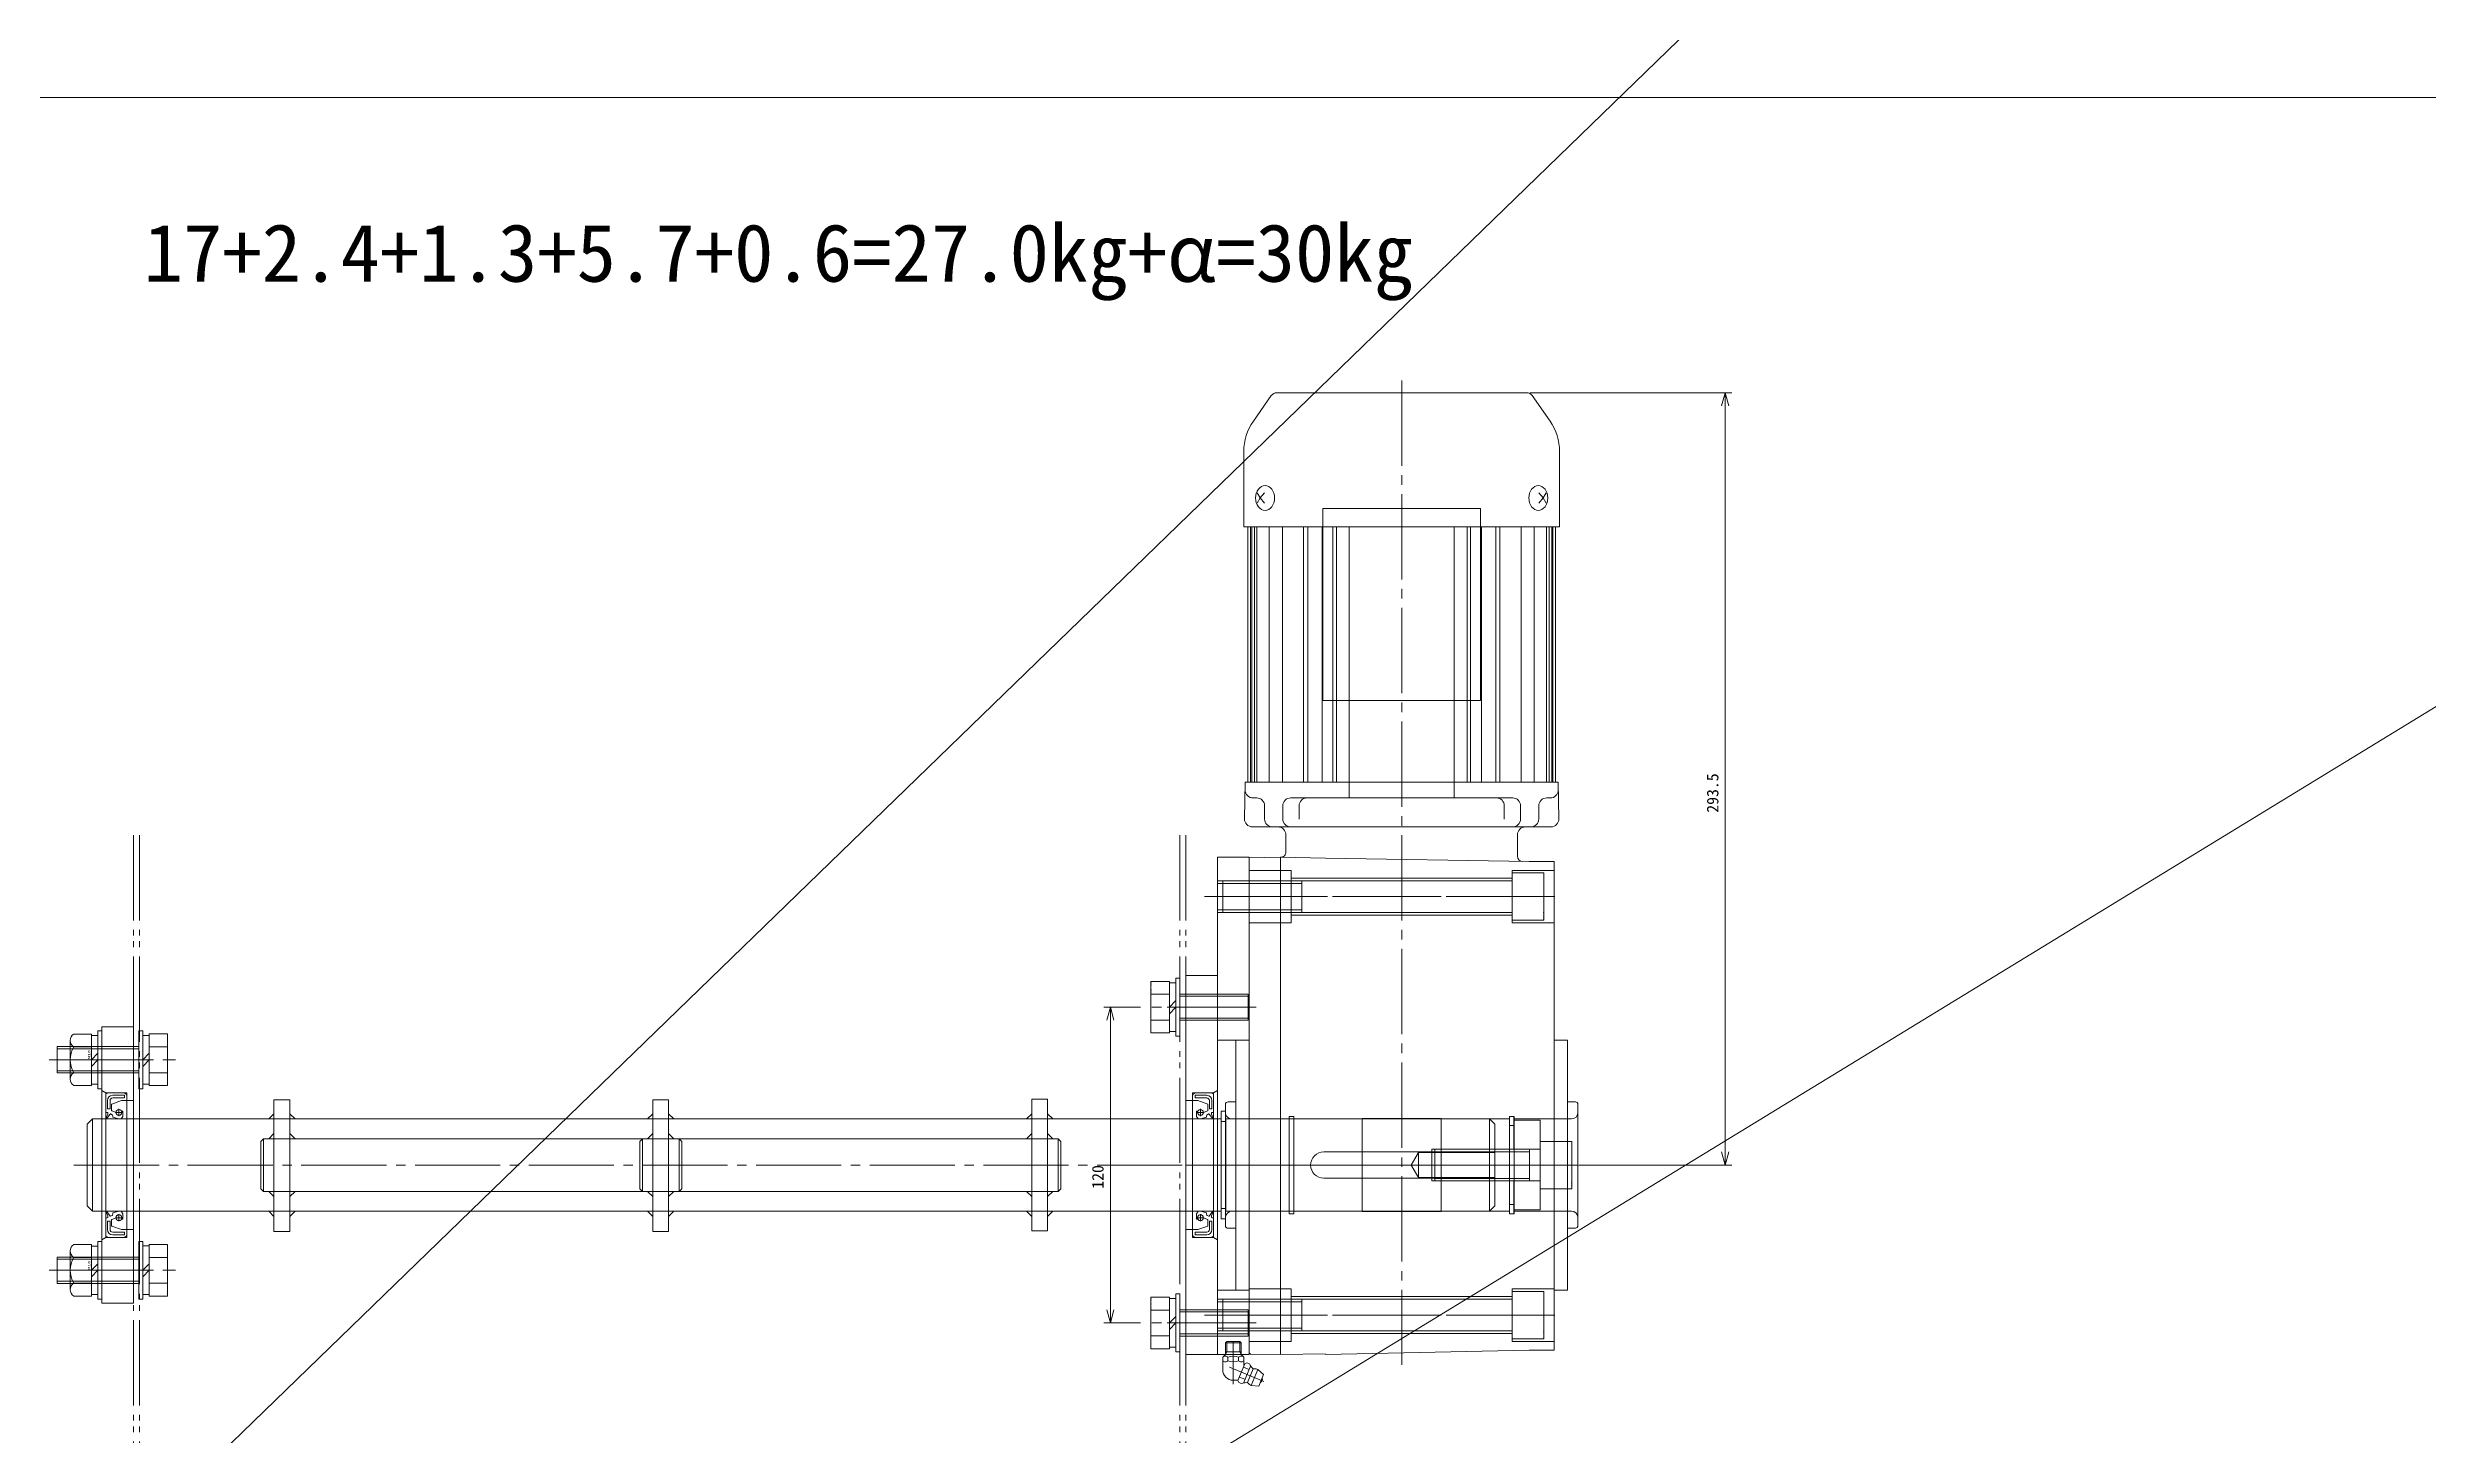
# Model space of a CAD drawing. Units: millimetres at full size. Extents: x -19442 to 19442, y -5866 to 5866.
# Drawn here: x -10055 to -9150, y 1610 to 2138 of the extents above; entities that cross this region are included whole.
import ezdxf
from ezdxf.enums import TextEntityAlignment as Align

# ---------------------------------------------------------------- set-up
doc = ezdxf.new("R2010")
doc.units = ezdxf.units.MM
doc.header["$LTSCALE"] = 3.6
doc.linetypes.add('CHAIN2', pattern=[12, 9, -1, 1, -1])
doc.linetypes.add('DOUBLE_CHAIN2', pattern=[12.8, 9, -1, 0.6, -0.6, 0.6, -1])
for name, color, linetype, lineweight in [('0-2_06_PHANTOM', 2, 'DOUBLE_CHAIN2', 9), ('0-3_04_HIDDEN', 7, 'Continuous', 9), ('0-4_05_CENTER', 2, 'CHAIN2', 9), ('0-5_08_DIM', 3, 'Continuous', 9), ('0-6_0', 2, 'Continuous', 9), ('0-7_10_DRAFT', 1, 'Continuous', 9), ('0-8_03_かくれ線', 5, 'Continuous', 9), ('0-9_04_中心線', 4, 'CHAIN2', 9)]:
    doc.layers.add(name, color=color, linetype=linetype, lineweight=lineweight)
doc.styles.add('ＭＳ ゴシック', font='')
doc.styles.get('ＭＳ ゴシック').set_extended_font_data('MS Gothic')

# ---------------------------------------------------------------- blocks, each defined once
blk = doc.blocks.new('A$C7E374867_1')
at = {"layer": '0-6_0', "color": 134}
for p, q in [((-9.815, 11), (9.815, 11)), ((-9.815, 4), (-9.815, 11)), ((-4.908, 4), (-4.908, 11)), ((4.907, 4), (4.907, 11)), ((9.815, 4), (9.815, 11)), ((-11, 1.5), (11, 1.5)), ((-11, 1.5), (-11, 0)), ((-11, 0), (11, 0)), ((9.815, 4), (-9.815, 4)), ((-9.25, 4), (-9.25, 1.5)), ((-5, -26), (-5, 0)), ((-4.188, -26), (-4.188, 0)), ((0, 1.5), (-2.5, 4)), ((0, 4), (2.5, 1.5)), ((4.188, -26), (4.188, 0)), ((5, -26), (5, 0)), ((9.25, 1.5), (9.25, 4)), ((11, 0), (11, 1.5)), ((-5, -26), (5, -26))]:
    blk.add_line(p, q, dxfattribs=at)
at = {"layer": '0-6_0', "color": 134, "linetype": 'CHAIN2'}
blk.add_line((0, -29), (0, 14), dxfattribs=at)
at = {"layer": '0-7_10_DRAFT', "style": 'ＭＳ ゴシック', "width": 1.8}
blk.add_text('BT-M10x30L,SW,PW', height=0.2199, dxfattribs=at).set_placement((5.052, 10.658), align=Align.BOTTOM_LEFT)
blk = doc.blocks.new('B-M6Fb_1')
at = {"layer": '0-6_0', "linetype": 'CHAIN2'}
for p, q in [((-11.664, 10.231), (1.485, 4.785)), ((0, -5), (0, 11.261))]:
    blk.add_line(p, q, dxfattribs=at)
at = {"layer": '0-6_0'}
for p, q in [((-9.663, 12), (-11.5, 7.565)), ((-9.663, 12), (-6.824, 11.798)), ((-6.824, 11.798), (-9.35, 5.701)), ((-5.402, 10.668), (-7.545, 5.494)), ((-3.848, 10.83), (-6.523, 4.373)), ((-4.431, 9.422), (-2.324, 8.55)), ((-1.779, 9.865), (-4.416, 3.5)), ((-3.103, 11.06), (-2.102, 10.645)), ((-1.779, 9.865), (-2.102, 10.645)), ((0, 9.783), (-1.672, 9.783)), ((-11.5, 7.565), (-9.35, 5.701)), ((-6.197, 3.592), (-5.195, 3.177)), ((-5.978, 5.688), (-3.871, 4.816)), ((-5.196, 3.177), (-4.416, 3.5)), ((-4.041, 4.021), (-4.041, 2.341)), ((-4.041, 2.341), (-4.041, 1.041)), ((-4.041, 1.041), (-3, 0)), ((-2.021, 2.341), (-2.021, 1.041)), ((2.021, 2.341), (2.021, 1.041)), ((3, 0), (4.041, 1.041)), ((4.041, 5.783), (4.041, 2.341)), ((4.041, 2.341), (4.041, 1.041))]:
    blk.add_line(p, q, dxfattribs=at)
for centre, radius, start, end in [((-9.496, 9.333), 1.575, 115.74724, 199.25165), ((-8.087, 8.749), 3.3, 41.58037, 67.49995), ((-5.02, 11.47), 0.8, 221.57983, 272.43305), ((-5.241, 16.666), 6, 272.43365, 290.87174), ((0.041, 5.783), 4, 359.99998, 90.00002), ((-8.087, 8.749), 3.3, 247.50002, 273.4196), ((-7.843, 4.657), 0.8, 42.56698, 93.42014), ((-11.672, 1.139), 6, 24.12782, 42.56632), ((-3.031, 1.432), 1.359, 41.98509, 138.01503), ((-3.031, 1.951), 1.359, 221.98497, 318.01491), ((0, -1.971), 4.762, 64.89106, 115.1089), ((0, 5.353), 4.762, 244.8911, 295.10894), ((3.031, 1.432), 1.359, 41.9851, 138.01486), ((3.031, 1.951), 1.359, 221.98515, 318.01491)]:
    blk.add_arc(centre, radius, start, end, dxfattribs=at)
at = {"layer": '0-7_10_DRAFT'}
for p, q in [((-3, 0), (-3, -4.458)), ((-3, 0), (3, 0)), ((3, 0), (3, -4.458)), ((-2.459, -1), (-3, -0.062)), ((-3, -1), (3, -1)), ((-3, -4.458), (3, -4.458)), ((-3, -4.458), (-2.459, -5)), ((-2.459, -1), (-2.459, -5)), ((-2.459, -5), (2.459, -5)), ((2.459, -1), (3, -0.062)), ((2.459, -1), (2.459, -5)), ((2.459, -5), (3, -4.458))]:
    blk.add_line(p, q, dxfattribs=at)
blk = doc.blocks.new('GM-SHYF-RH 0.4kW、1／160、＊＊V、60Hzb_1')
at = {"layer": '0-6_0'}
for p, q in [((-242.5, 118), (-271.194, 118)), ((-242.5, 29), (-242.5, 118)), ((-145.5, 117.483), (-131.552, 117.739)), ((-47.5, 121.001), (47.5, 121.001)), ((-47.5, 121.001), (-47.5, 116)), ((-24, 124), (-24, 121)), ((-23, 125), (0, 125)), ((23, 125), (0, 125)), ((24, 124), (24, 121)), ((47.5, 121.001), (47.5, 116)), ((-282.666, 114.383), (-292.392, 107.573)), ((-255.5, 112.916), (-253.5, 111.741)), ((-253.5, 111.741), (-255.5, 110.088)), ((-145.5, 116.5), (-242.5, 116.5)), ((-242.5, 115.5), (-145.5, 115.5)), ((-242.5, 115), (-145.5, 115)), ((-242.5, 114), (-145.5, 114)), ((-242.5, 113), (-145.5, 113)), ((-145.5, 58), (-145.5, 117.5)), ((-139.5, 113.5), (-139.5, 114.5)), ((-139.5, 113.5), (-139.5, 113.097)), ((-136.5, 110.097), (-131.5, 110.097)), ((-128.5, 29), (-128.5, 114.739)), ((-115.331, 106.5), (-115.331, 116)), ((-115.331, 116), (-15.972, 116)), ((-15.972, 116), (70.37, 116)), ((70.37, 106.5), (70.37, 116)), ((-293.5, 58), (-293.5, 105.444)), ((-242.5, 108.316), (-145.5, 108.316)), ((-242.5, 103.366), (-145.5, 103.366)), ((-139.5, 100.185), (-139.5, 58)), ((-136.5, 103.185), (-131.5, 103.185)), ((-117.375, 102), (-125.5, 102)), ((-116.684, 29), (-115.331, 106.5)), ((72.019, 29), (70.37, 106.5)), ((-242.5, 95.32), (-145.5, 95.32)), ((-242.5, 93.715), (-145.5, 93.715)), ((-136.5, 97.002), (-131.5, 97.002)), ((-242.5, 88.283), (-145.5, 88.283)), ((-242.5, 84.192), (-145.5, 84.192)), ((-242.5, 82.83), (-145.5, 82.83)), ((-242.5, 78), (-145.5, 78)), ((-145.5, 78), (-139.5, 78)), ((-293.5, 58), (-293.5, 10.557)), ((-145.5, 58), (-145.5, 29)), ((-139.5, 29), (-139.5, 58)), ((-242.5, 38), (-145.5, 38)), ((-145.5, 38), (-139.5, 38)), ((-242.5, 33.17), (-145.5, 33.17)), ((-242.5, 31.808), (-145.5, 31.808)), ((-282.666, 1.617), (-292.392, 8.427)), ((-253.5, 4.26), (-255.5, 5.913)), ((-255.5, 3.084), (-253.5, 4.26)), ((-242.5, -2), (-271.194, -2))]:
    blk.add_line(p, q, dxfattribs=at)
for points in [[(-248.8, 109.924), (-248.891, 110.627), (-249.158, 111.303), (-249.592, 111.926), (-250.177, 112.472), (-250.889, 112.92), (-251.702, 113.253), (-252.583, 113.458), (-253.5, 113.527), (-254.417, 113.458), (-255.299, 113.253), (-256.111, 112.92), (-256.824, 112.472), (-257.408, 111.926), (-257.842, 111.303), (-258.11, 110.627), (-258.2, 109.924), (-258.11, 109.221), (-257.842, 108.545), (-257.408, 107.922), (-256.824, 107.376), (-256.111, 106.928), (-255.299, 106.595), (-254.417, 106.39), (-253.5, 106.321), (-252.583, 106.39), (-251.702, 106.595), (-250.889, 106.928), (-250.177, 107.376), (-249.592, 107.922), (-249.158, 108.545), (-248.891, 109.221)], [(-248.8, 6.077), (-248.891, 6.78), (-249.158, 7.456), (-249.592, 8.079), (-250.177, 8.625), (-250.889, 9.073), (-251.702, 9.406), (-252.583, 9.611), (-253.5, 9.68), (-254.417, 9.611), (-255.299, 9.406), (-256.111, 9.073), (-256.824, 8.625), (-257.408, 8.079), (-257.842, 7.456), (-258.11, 6.78), (-258.2, 6.077), (-258.11, 5.374), (-257.842, 4.698), (-257.408, 4.075), (-256.824, 3.529), (-256.111, 3.081), (-255.299, 2.748), (-254.417, 2.543), (-253.5, 2.474), (-252.583, 2.543), (-251.702, 2.748), (-250.889, 3.081), (-250.177, 3.529), (-249.592, 4.075), (-249.158, 4.698), (-248.891, 5.374)]]:
    blk.add_lwpolyline(points, close=True, dxfattribs=at)
for points in [[(-251.5, 112.916), (-253.5, 111.741), (-251.5, 110.088)], [(-251.5, 3.084), (-253.5, 4.26), (-251.5, 5.913)]]:
    blk.add_lwpolyline(points, dxfattribs=at)
for centre, radius, start, end in [((-271.194, 98), 20, 90, 125), ((-131.5, 114.739), 3, 0, 90.98117), ((-23, 124), 1, 90, 180), ((23, 124), 1, 0, 90), ((-142.5, 114.5), 3, 0, 90), ((-136.5, 113.097), 3, 180, 270), ((-131.5, 107.097), 3, 0, 90), ((-290.9, 105.444), 2.6, 125, 180), ((-136.5, 100.185), 3, 90, 180), ((-131.5, 100.185), 3, 0, 90), ((-125.5, 105), 3, 180, 270), ((-117.375, 104), 2, 270, 359), ((-136.5, 94.002), 3, 90, 180), ((-290.9, 10.557), 2.6, 180, 235), ((-271.194, 18), 20, 235, 270)]:
    blk.add_arc(centre, radius, start, end, dxfattribs=at)
at = {"layer": '0-8_03_かくれ線'}
for p, q in [((-17.5, 100.75), (-17.5, 122.5)), ((17.5, 100.75), (17.5, 122.5)), ((-109, 16), (-109, 100)), ((-95, 16), (-95, 100)), ((-18.5, 99), (-18.5, 100.75)), ((-18.5, 100.75), (18.5, 100.75)), ((18.5, 99), (18.5, 100.75)), ((50, 16), (50, 100)), ((64, 16), (64, 100)), ((-18.5, 99), (18.5, 99)), ((-17.5, 73), (-17.5, 99)), ((17.5, 73), (17.5, 99)), ((-17.7, 43), (-17.7, 73)), ((-17.7, 73), (17.7, 73)), ((-17.5, 17), (-17.5, 43)), ((17.5, 17), (17.5, 43)), ((-242.5, 29), (-242.5, -2)), ((-242.5, 27.718), (-145.5, 27.718)), ((-145.5, 29), (-145.5, -1.5)), ((-139.5, 29), (-139.5, 15.816)), ((-128.5, 29), (-128.5, 1.261)), ((-116.684, 29), (-116.981, 12.001)), ((71.722, 29), (72.019, 12)), ((-242.5, 22.286), (-145.5, 22.286)), ((-242.5, 20.681), (-145.5, 20.681)), ((-136.5, 18.999), (-131.5, 18.999)), ((-242.5, 12.635), (-145.5, 12.635)), ((-136.5, 12.816), (-131.5, 12.816)), ((-125.5, 14.001), (-118.981, 14.001)), ((-116.771, 0), (-116.981, 12)), ((-116.981, 12), (-15.972, 12)), ((-18.5, 17), (-18.5, 15.25)), ((-18.5, 17), (18.5, 17)), ((-18.5, 15.25), (18.5, 15.25)), ((-17.5, 15.25), (-17.5, -6.5)), ((-15.972, 12), (72.019, 12)), ((17.5, 15.25), (17.5, -6.5)), ((18.5, 17), (18.5, 15.25)), ((71.818, 0.5), (72.019, 12)), ((-242.5, 7.685), (-145.5, 7.685)), ((-242.5, 3), (-145.5, 3)), ((-242.5, 2), (-145.5, 2)), ((-242.5, 1), (-145.5, 1)), ((-242.5, 0.5), (-145.5, 0.5)), ((-139.5, 2.5), (-139.5, 2.904)), ((-139.5, 2.5), (-139.5, 2.904)), ((-139.5, 2.5), (-139.5, 1.5)), ((-136.5, 5.904), (-131.5, 5.904)), ((-15.972, 0), (-116.771, 0)), ((-47.5, -5), (-47.5, 0)), ((-15.972, 0), (71.31, 0)), ((47.5, -5), (47.5, 0)), ((71.31, 0), (71.818, 0.5)), ((-250, -2), (-242.5, -2)), ((-145.5, -0.5), (-242.5, -0.5)), ((-145.5, -1.482), (-131.552, -1.738)), ((47.5, -5), (-47.5, -5)), ((-24, -8), (-24, -5)), ((-23, -9), (0, -9)), ((23, -9), (0, -9)), ((24, -8), (24, -5))]:
    blk.add_line(p, q, dxfattribs=at)
for points in [[(-112, 116), (-112, 100), (-92, 100), (-92, 116)], [(47, 116), (47, 100), (67, 100), (67, 116)], [(-17.7, 43), (17.7, 43), (17.7, 73)], [(-112, 0), (-112, 16), (-92, 16), (-92, 0)], [(47, 0), (47, 16), (67, 16), (67, 0)]]:
    blk.add_lwpolyline(points, dxfattribs=at)
blk.add_lwpolyline([(-249.5, 88), (-176.5, 88), (-176.5, 28), (-249.5, 28)], close=True, dxfattribs=at)
for centre, radius, start, end in [((-20, 122.5), 2.5, 0, 90), ((20, 122.5), 2.5, 90, 180), ((-136.5, 21.999), 3, 180, 270), ((-136.5, 15.816), 3, 180, 270), ((-131.5, 15.816), 3, 270, 0), ((-125.5, 11.001), 3, 90, 180), ((-118.981, 12.001), 2, 359, 90), ((-142.5, 1.5), 3, 270, 0), ((-136.5, 2.904), 3, 90, 180), ((-131.5, 1.261), 3, 269.01883, 0), ((-131.5, 8.904), 3, 270, 0), ((-23, -8), 1, 180, 270), ((-20, -6.5), 2.5, 270, 0), ((20, -6.5), 2.5, 180, 270), ((23, -8), 1, 270, 0)]:
    blk.add_arc(centre, radius, start, end, dxfattribs=at)
at = {"layer": '0-9_04_中心線'}
for p, q in [((-102, -2.543), (-102, 118.757)), ((0, 125), (0, -9)), ((57, -2.543), (57, 118.757)), ((-298.129, 58), (75.913, 58))]:
    blk.add_line(p, q, dxfattribs=at)
blk = doc.blocks.new('A$C4F32109C_1')
at = {"layer": '0-3_04_HIDDEN'}
for p, q in [((-468, 10), (-468, -10)), ((-468, 10), (-310, 10)), ((-464, 17.5), (-458, 17.5)), ((-458, 10), (-464, 10)), ((-320, 17.5), (-314, 17.5)), ((-320, 10), (-314, 10)), ((-310, 10), (-310, -10)), ((-176, 17.5), (-170, 17.5)), ((-170, 17.5), (-176, 17.5)), ((-176, 10), (-170, 10)), ((-170, 10), (-176, 10)), ((-29, 4.75), (-31.742, 0)), ((-31.742, 0), (-29, -4.75)), ((-24, 6), (0, 6)), ((-24, -6), (-24, 6)), ((-29, -4.75), (0, -4.75)), ((-24, -6), (0, -6)), ((-468, -10), (-310, -10)), ((-458, -10), (-464, -10)), ((-464, -17.5), (-458, -17.5)), ((-320, -10), (-314, -10)), ((-320, -17.5), (-314, -17.5)), ((-176, -10), (-170, -10)), ((-170, -10), (-176, -10))]:
    blk.add_line(p, q, dxfattribs=at)
for points in [[(-468, 10), (-469, 9), (-469, -9), (-468, -10)], [(-310, 10), (-309, 9), (-309, -9), (-310, -10)], [(-29, -4.75), (-29, 4.75), (0, 4.75)], [(-176, -17.5), (-170, -17.5), (-176, -17.5)]]:
    blk.add_lwpolyline(points, dxfattribs=at)
at = {"layer": '0-4_05_CENTER'}
blk.add_line((-540, 0), (5, 0), dxfattribs=at)
at = {"layer": '0-6_0', "color": 134}
for p, q in [((-533, 17.5), (-533, -17.5)), ((-320, 17.5), (-458, 17.5)), ((-401.6, 17.5), (-458, 17.5)), ((-176, 17.5), (-314, 17.5)), ((-314, 10), (-176, 10)), ((-104, 17.5), (-170, 17.5)), ((-104, 17.5), (-104, -17.5)), ((-102.25, 16.5), (-104, 16.5)), ((-2, -17.5), (-2, 17.5)), ((-65, 5), (0, 5)), ((-65, -5), (0, -5)), ((-458, -17.5), (-401.6, -17.5)), ((-458, -17.5), (-320, -17.5)), ((-314, -10), (-176, -10)), ((-314, -17.5), (-176, -17.5)), ((-170, -17.5), (-104, -17.5)), ((-102.25, -16.5), (-104, -16.5))]:
    blk.add_line(p, q, dxfattribs=at)
at = {"layer": '0-6_0', "color": 3}
for points in [[(-464, 17.5), (-466, 17.5), (-464, 19.5)], [(-458, 17.5), (-456, 17.5), (-458, 19.5)], [(-320, 17.5), (-322, 17.5), (-320, 19.5)], [(-314, 17.5), (-312, 17.5), (-314, 19.5)], [(-176, 17.5), (-178, 17.5), (-176, 19.5)], [(-170, 17.5), (-168, 17.5), (-170, 19.5)], [(-464, 10), (-466, 10), (-464, 12)], [(-458, 10), (-456, 10), (-458, 12)], [(-320, 10), (-322, 10), (-320, 12)], [(-314, 10), (-312, 10), (-314, 12)], [(-176, 10), (-178, 10), (-176, 12)], [(-170, 10), (-168, 10), (-170, 12)], [(-464, -10), (-466, -10), (-464, -12)], [(-464, -17.5), (-466, -17.5), (-464, -19.5)], [(-458, -10), (-456, -10), (-458, -12)], [(-458, -17.5), (-456, -17.5), (-458, -19.5)], [(-320, -10), (-322, -10), (-320, -12)], [(-320, -17.5), (-322, -17.5), (-320, -19.5)], [(-314, -10), (-312, -10), (-314, -12)], [(-314, -17.5), (-312, -17.5), (-314, -19.5)], [(-176, -10), (-178, -10), (-176, -12)], [(-176, -17.5), (-178, -17.5), (-176, -19.5)], [(-170, -10), (-168, -10), (-170, -12)], [(-170, -17.5), (-168, -17.5), (-170, -19.5)]]:
    blk.add_lwpolyline(points, close=True, dxfattribs=at)
at = {"layer": '0-6_0', "color": 134}
for points in [[(-464, 24.746), (-464, -25.254), (-458, -25.254), (-458, 24.746)], [(-320, 24.746), (-320, -25.254), (-314, -25.254), (-314, 24.746)], [(-176, 25), (-176, -25), (-170, -25), (-170, 25)], [(-102.25, -17.5), (-2, -17.5), (0, -15.5), (0, 15.5), (-2, 17.5), (-102.25, 17.5)]]:
    blk.add_lwpolyline(points, close=True, dxfattribs=at)
for points in [[(-464, 17.5), (-533, 17.5), (-535, 15.5), (-535, -15.5), (-533, -17.5), (-464, -17.5)], [(-324, 10), (-325, 9), (-325, -9), (-324, -10)], [(-320, 10), (-324, 10), (-324, -10), (-320, -10)], [(-170, 10), (-166, 10), (-166, -10), (-170, -10)], [(-166, 10), (-165, 9), (-165, -9), (-166, -10)]]:
    blk.add_lwpolyline(points, dxfattribs=at)
blk.add_arc((-65, 0), 5, 90, 270, dxfattribs=at)
blk = doc.blocks.new('AE2081E0a_1')
at = {"layer": '0-6_0'}
for p, q in [((0.979, 27.489), (0.055, 27.028)), ((0.979, 27.489), (0.055, 27.028)), ((6.969, 27.5), (1.024, 27.5)), ((6.969, 27.5), (1.024, 27.5)), ((0, 26.938), (0, 20.1)), ((0.1, 20), (0.553, 20)), ((1.767, 19.416), (2.459, 19.135)), ((2.173, 20.743), (2.173, 23.095)), ((3.9, 20), (2.236, 20.65)), ((2.24, 23.189), (5.984, 24.494)), ((7.05, 25.5), (2.607, 25.5)), ((3.625, 20), (6.375, 20)), ((5, 21.375), (5, 18.625)), ((6.4, 20.52), (5.97, 20.52)), ((6.017, 24.5), (7.9, 24.5)), ((6.5, 18.545), (6.5, 20.42)), ((0, -26.938), (0, -20.1)), ((0.979, -27.489), (0.055, -27.028)), ((0.979, -27.489), (0.055, -27.028)), ((0.1, -20), (0.553, -20)), ((1.767, -19.416), (2.459, -19.135)), ((2.173, -20.743), (2.173, -23.095)), ((3.9, -20), (2.236, -20.65)), ((2.24, -23.189), (5.984, -24.494)), ((7.05, -25.5), (2.607, -25.5)), ((3.625, -20), (6.375, -20)), ((5, -21.375), (5, -18.625)), ((6.4, -20.52), (5.97, -20.52)), ((6.017, -24.5), (7.9, -24.5)), ((6.5, -18.545), (6.5, -20.42)), ((6.969, -27.5), (1.024, -27.5)), ((6.969, -27.5), (1.024, -27.5))]:
    blk.add_line(p, q, dxfattribs=at)
for points in [[(7.76, 27), (7.724, 27), (7.026, 27.482)], [(7.76, 27), (7.724, 27), (7.026, 27.482)], [(0, 26.938), (0, 20.1), (0, 17.5)], [(0.803, 19.75), (0.803, 19.171), (0, 17.775), (0.292, 17.5), (1.649, 19.382)], [(1.607, 24.5), (1.607, 21.385), (0.607, 21.385), (0.607, 24.5)], [(2.549, 19.03), (2.673, 18.491), (2.673, 18.162)], [(2.607, 26.5), (7.05, 26.5), (7.05, 25.5)], [(2.673, 18.162), (5, 17.5), (5.837, 17.5), (6.484, 18.49)], [(8, 24.6), (8, 26.5), (7.86, 26.715), (7.86, 26.9)], [(8, 17.5), (8, 24.6), (8, 26.5), (7.86, 26.715), (7.86, 26.9)], [(0.803, -19.75), (0.803, -19.171), (0, -17.775), (0.292, -17.5), (1.649, -19.382)], [(0, -26.938), (0, -20.1), (0, -17.5)], [(2.673, -18.162), (5, -17.5), (5.837, -17.5), (6.484, -18.49)], [(8, -17.5), (8, -24.6), (8, -26.5), (7.86, -26.715), (7.86, -26.9)], [(1.607, -24.5), (1.607, -21.385), (0.607, -21.385), (0.607, -24.5)], [(2.549, -19.03), (2.673, -18.491), (2.673, -18.162)], [(2.607, -26.5), (7.05, -26.5), (7.05, -25.5)], [(7.76, -27), (7.724, -27), (7.026, -27.482)], [(7.76, -27), (7.724, -27), (7.026, -27.482)], [(8, -24.6), (8, -26.5), (7.86, -26.715), (7.86, -26.9)]]:
    blk.add_lwpolyline(points, dxfattribs=at)
for centre in [(5, 20), (5, -20)]:
    blk.add_circle(centre, 1.1, dxfattribs=at)
for centre, radius, start, end in [((1.024, 27.4), 0.1, 90, 116.56505), ((1.024, 27.4), 0.1, 90, 116.56505), ((6.969, 27.4), 0.1, 55.38044, 90), ((6.969, 27.4), 0.1, 55.38044, 90), ((0.1, 26.938), 0.1, 116.56505, 180), ((0.1, 26.938), 0.1, 116.56505, 180), ((0.1, 20.1), 0.1, 180, 270), ((0.553, 19.75), 0.25, 360, 90), ((2.607, 24.5), 2, 90, 180), ((2.607, 24.5), 1, 90, 180), ((1.73, 19.323), 0.1, 67.88461, 144.21845), ((2.273, 23.095), 0.1, 109.21481, 180), ((2.273, 20.743), 0.1, 180, 248.66025), ((2.402, 18.996), 0.15, 12.98752, 67.88461), ((5, 20), 1.1, 180, 28.18847), ((6.017, 24.4), 0.1, 90, 109.21481), ((6.4, 20.42), 0.1, 360, 90), ((6.4, 18.545), 0.1, 326.87019, 0), ((7.76, 26.9), 0.1, 0, 90), ((7.76, 26.9), 0.1, 0, 90), ((7.9, 24.6), 0.1, 270, 0), ((0.1, -20.1), 0.1, 90, 180), ((0.1, -26.938), 0.1, 180, 243.43495), ((0.1, -26.938), 0.1, 180, 243.43495), ((0.553, -19.75), 0.25, 270, 0), ((2.607, -24.5), 2, 180, 270), ((2.607, -24.5), 1, 180, 270), ((1.73, -19.323), 0.1, 215.78155, 292.11539), ((2.273, -20.743), 0.1, 111.33975, 180), ((2.273, -23.095), 0.1, 180, 250.78519), ((2.402, -18.996), 0.15, 292.11539, 347.01248), ((5, -20), 1.1, 331.81153, 180), ((6.017, -24.4), 0.1, 250.78519, 270), ((6.4, -20.42), 0.1, 270, 0), ((6.4, -18.545), 0.1, 360, 33.12981), ((7.76, -26.9), 0.1, 270, 360), ((7.76, -26.9), 0.1, 270, 0), ((7.9, -24.6), 0.1, 360, 90), ((1.024, -27.4), 0.1, 243.43495, 270), ((1.024, -27.4), 0.1, 243.43495, 270), ((6.969, -27.4), 0.1, 270, 304.61956), ((6.969, -27.4), 0.1, 270, 304.61956)]:
    blk.add_arc(centre, radius, start, end, dxfattribs=at)
at = {"layer": '0-7_10_DRAFT'}
for p, q in [((8, 17.5), (0, 17.5)), ((0, 0), (8, 0)), ((8, -17.5), (0, -17.5))]:
    blk.add_line(p, q, dxfattribs=at)
blk = doc.blocks.new('STWS35a_1')
at = {"layer": '0-6_0'}
for points in [[(1.6, 20.5), (0, 20.5), (0, 16.5), (1.6, 16.5)], [(1.6, -20.5), (0, -20.5), (0, -16.5), (1.6, -16.5)]]:
    blk.add_lwpolyline(points, close=True, dxfattribs=at)
at = {"layer": '0-7_10_DRAFT'}
blk.add_line((1.6, 0), (0, 0), dxfattribs=at)
blk = doc.blocks.new('A$C1A3C2C0C_1_1_1')
at = {"layer": '0-6_0', "color": 134}
for p, q in [((-9.815, 11), (9.815, 11)), ((-9.815, 4), (-9.815, 11)), ((-4.908, 4), (-4.908, 11)), ((4.907, 4), (4.907, 11)), ((9.815, 4), (9.815, 11)), ((-11, 1.5), (11, 1.5)), ((-11, 1.5), (-11, 0)), ((-11, 0), (11, 0)), ((9.815, 4), (-9.815, 4)), ((-9.25, 4), (-9.25, 1.5)), ((-5, -31), (-5, 0)), ((-4.188, -31), (-4.188, 0)), ((0, 1.5), (-2.5, 4)), ((0, 4), (2.5, 1.5)), ((4.188, -31), (4.188, 0)), ((5, -31), (5, 0)), ((9.25, 1.5), (9.25, 4)), ((11, 0), (11, 1.5)), ((-5, -31), (5, -31))]:
    blk.add_line(p, q, dxfattribs=at)
at = {"layer": '0-6_0', "color": 134, "linetype": 'CHAIN2'}
blk.add_line((0, -34), (0, 14), dxfattribs=at)
at = {"layer": '0-7_10_DRAFT', "style": 'ＭＳ ゴシック', "width": 1.8}
blk.add_text('BT-M10x35L,SW,PW', height=0.2199, dxfattribs=at).set_placement((5.1, 10.658), align=Align.BOTTOM_LEFT)
blk = doc.blocks.new('M10Nza_1_1_1')
at = {"layer": '0-6_0', "color": 134}
for p, q in [((-9.8, 4), (-9.8, 10.687)), ((-7.35, 12), (7.35, 12)), ((-4.9, 4), (-4.9, 10.687)), ((4.9, 10.687), (4.9, 4)), ((9.8, 10.687), (9.8, 4)), ((-9.8, 4), (9.8, 4)), ((-9.2, 1.5), (-9.2, 4)), ((0, 1.5), (-2.5, 4)), ((0, 4), (2.5, 1.5)), ((9.2, 4), (9.2, 1.5))]:
    blk.add_line(p, q, dxfattribs=at)
at = {"layer": '0-6_0', "color": 134, "linetype": 'CHAIN2'}
blk.add_line((0, 12), (0, 0), dxfattribs=at)
at = {"layer": '0-6_0', "color": 134}
blk.add_lwpolyline([(-11, 1.5), (11, 1.5), (11, 0), (-11, 0)], close=True, dxfattribs=at)
for centre, radius, start, end in [((-7.35, 9.058), 2.942, 33.626, 146.374), ((0, 2.2), 9.8, 60, 120), ((7.35, 9.058), 2.942, 33.626, 146.374)]:
    blk.add_arc(centre, radius, start, end, dxfattribs=at)
at = {"layer": '0-7_10_DRAFT', "style": 'ＭＳ ゴシック', "width": 1.8}
blk.add_text('M10', height=0.9164, dxfattribs=at).set_placement((0.256, 4.117), align=Align.BOTTOM_LEFT)
blk = doc.blocks.new('A$C626323E2_1')
at = {"layer": '0-3_04_HIDDEN'}
for p, q in [((1.5, 27.5), (0, 28.366)), ((1.5, 27.5), (9.5, 27.5)), ((9.5, 24.5), (12, 24.5)), ((9.5, -24.5), (12, -24.5)), ((1.5, -27.5), (0, -28.366))]:
    blk.add_line(p, q, dxfattribs=at)
blk.add_lwpolyline([(1.5, -27.5), (9.5, -27.5), (9.5, 27.5)], dxfattribs=at)
at = {"layer": '0-4_05_CENTER'}
for p, q in [((-7.166, 60), (19.076, 60)), ((-7.166, -60), (19.076, -60))]:
    blk.add_line(p, q, dxfattribs=at)
at = {"layer": '0-6_0', "color": 134}
blk.add_lwpolyline([(0, 72), (12, 72), (12, -72), (0, -72)], close=True, dxfattribs=at)
at = {"layer": '0-7_10_DRAFT'}
for p, q in [((1.5, 27.5), (1.5, -27.5)), ((12, 0), (0, 0))]:
    blk.add_line(p, q, dxfattribs=at)
blk = doc.blocks.new('A$C31470147_1')
at = {"layer": '0-3_04_HIDDEN'}
for p, q in [((1.5, 27.5), (0, 28.366)), ((1.5, 27.5), (9.5, 27.5)), ((9.5, 24.5), (12, 24.5)), ((9.5, -24.5), (12, -24.5)), ((1.5, -27.5), (0, -28.366))]:
    blk.add_line(p, q, dxfattribs=at)
blk.add_lwpolyline([(1.5, -27.5), (9.5, -27.5), (9.5, 27.5)], dxfattribs=at)
at = {"layer": '0-4_05_CENTER'}
for p, q in [((18, 40), (-6, 40)), ((18, -40), (-6, -40))]:
    blk.add_line(p, q, dxfattribs=at)
at = {"layer": '0-6_0', "color": 134}
blk.add_lwpolyline([(0, 52.5), (12, 52.5), (12, -52.5), (0, -52.5)], close=True, dxfattribs=at)
at = {"layer": '0-7_10_DRAFT'}
for p, q in [((1.5, 27.5), (1.5, -27.5)), ((12, 0), (0, 0))]:
    blk.add_line(p, q, dxfattribs=at)
blk = doc.blocks.new('A$C415A6936_1')
at = {"layer": '0-3_04_HIDDEN', "linetype": 'CHAIN2'}
blk.add_line((0, -41.5), (0, 13.5), dxfattribs=at)
at = {"layer": '0-3_04_HIDDEN'}
for p, q in [((9, 0), (-9, 0)), ((-6, -40), (-6, 0)), ((6, -40), (6, 0)), ((-6, -4), (6, -4)), ((-5.053, -40), (-5.053, -4)), ((5.053, -40), (5.053, -4)), ((-6, -40), (6, -40))]:
    blk.add_line(p, q, dxfattribs=at)
blk.add_lwpolyline([(9, 0), (9, 12), (-9, 12), (-9, 0)], dxfattribs=at)
at = {"layer": '0-7_10_DRAFT', "style": 'ＭＳ ゴシック', "width": 1.9}
blk.add_text('CS-M12x40L', height=0.2199, dxfattribs=at).set_placement((6.067, 11.658), align=Align.BOTTOM_LEFT)
blk = doc.blocks.new('A$C564416E9_1')
at = {"layer": '0-6_0'}
for points in [[(0, 17), (-10, 17), (-10, 6), (0, 6)], [(0, -17), (-10, -17), (-10, -6), (0, -6)]]:
    blk.add_lwpolyline(points, close=True, dxfattribs=at)
at = {"layer": '0-7_10_DRAFT'}
blk.add_line((-10, 0), (0, 0), dxfattribs=at)
blk = doc.blocks.new('A$C04153C8E_1')
at = {"layer": '0-6_0'}
for points in [[(0, 18.5), (-1.6, 18.5), (-1.6, 15), (0, 15)], [(0, -18.5), (-1.6, -18.5), (-1.6, -15), (0, -15)]]:
    blk.add_lwpolyline(points, close=True, dxfattribs=at)
at = {"layer": '0-7_10_DRAFT'}
blk.add_line((0, 0), (-1.6, 0), dxfattribs=at)
blk = doc.blocks.new('A$C169F6710_1')
at = {"layer": '0-3_04_HIDDEN', "linetype": 'CHAIN2'}
blk.add_line((0, -111.5), (0, 13.5), dxfattribs=at)
at = {"layer": '0-3_04_HIDDEN'}
for p, q in [((9, 0), (-9, 0)), ((-6, -110), (-6, 0)), ((6, -110), (6, 0)), ((-6, -80), (6, -80)), ((-5.053, -110), (-5.053, -80)), ((5.053, -110), (5.053, -80)), ((-6, -110), (6, -110))]:
    blk.add_line(p, q, dxfattribs=at)
blk.add_lwpolyline([(9, 0), (9, 12), (-9, 12), (-9, 0)], dxfattribs=at)
at = {"layer": '0-7_10_DRAFT', "style": 'ＭＳ ゴシック', "width": 1.9}
blk.add_text('CS-M12x110L', height=0.2199, dxfattribs=at).set_placement((5.794, 11.658), align=Align.BOTTOM_LEFT)
blk = doc.blocks.new('A$C5100760A_1')
at = {"layer": '0-3_04_HIDDEN'}
for p, q in [((-63, 12), (-63, 0)), ((-62, 12), (-62, 0)), ((-52, 12), (-52, 0)), ((-51, 12), (-51, 0)), ((-47.5, 12), (-47.5, 0)), ((47.5, 12), (47.5, 0)), ((95.962, 12), (95.962, 0)), ((97, 12), (97, 0)), ((107, 12), (107, 0)), ((108, 12), (108, 0))]:
    blk.add_line(p, q, dxfattribs=at)
at = {"layer": '0-4_05_CENTER'}
for p, q in [((-57, 17), (-57, -5)), ((102, 17), (102, -5))]:
    blk.add_line(p, q, dxfattribs=at)
at = {"layer": '0-6_0', "color": 134}
blk.add_lwpolyline([(-72, 12), (-72, 0), (117, 0), (117, 12)], close=True, dxfattribs=at)
at = {"layer": '0-7_10_DRAFT'}
blk.add_line((0, 12), (0, 0), dxfattribs=at)
blk = doc.blocks.new('_Open30')
at = {"layer": '0-5_08_DIM', "color": 4}
blk.add_line((0, 0), (-1, 0), dxfattribs=at)
blk.add_lwpolyline([(-1, 0.26795), (0, 0), (-1, -0.26795)], dxfattribs=at)

msp = doc.modelspace()

# ---------------------------------------------------------------- linework, layer by layer
at = {"layer": '0-2_06_PHANTOM', "color": 7}
for p, q in [((-10022.566, 1838.554), (-10022.566, 1335.079)), ((-10020.266, 1838.554), (-10020.266, 1335.079)), ((-9624.866, 1838.554), (-9624.866, 1335.079)), ((-9622.566, 1838.554), (-9622.566, 1335.079))]:
    msp.add_line(p, q, dxfattribs=at)
at = {"layer": '0-5_08_DIM'}
for p, q in [((-9491.872, 2006.712), (-9415.129, 2006.712)), ((-9417.629, 1718.212), (-9417.629, 2001.712)), ((-9639.816, 1773.212), (-9653.795, 1773.212)), ((-9651.295, 1658.212), (-9651.295, 1768.212)), ((-9473.215, 1713.212), (-9415.129, 1713.212)), ((-9639.816, 1653.212), (-9653.795, 1653.212))]:
    msp.add_line(p, q, dxfattribs=at)
at = {"layer": '0-6_0', "color": 3}
for p, q in [((-8662.307, 2890.242), (-10658.825, 954.695)), ((-8812.932, 2091.781), (-10397.244, 1124.039))]:
    msp.add_line(p, q, dxfattribs=at)
msp.add_lwpolyline([(-10397.244, 1124.039), (-8812.932, 1124.039), (-8812.932, 2118.899), (-10397.244, 2118.899)], close=True, dxfattribs=at)

# ---------------------------------------------------------------- block references
at = {"layer": '0-3_04_HIDDEN', "rotation": 270}
for name, p in [('A$C169F6710_1', (-9498.565, 1815.212)), ('A$C415A6936_1', (-9487.965, 1713.212)), ('A$C169F6710_1', (-9498.565, 1656.212))]:
    msp.add_blockref(name, p, dxfattribs=at)
at = {"layer": '0-5_08_DIM', "xscale": 5, "yscale": 5}
for p, rotation in [((-9417.629, 2006.712), 90), ((-9651.295, 1773.212), 90), ((-9417.629, 1713.212), 270), ((-9651.295, 1653.212), 270)]:
    msp.add_blockref('_Open30', p, dxfattribs=dict(at, rotation=rotation))
at = {"layer": '0-6_0'}
for name, p, rotation in [('GM-SHYF-RH 0.4kW、1／160、＊＊V、60Hzb_1', (-9598.566, 1713.212), 270), ('A$C7E374867_1', (-9624.866, 1773.212), 90), ('A$C1A3C2C0C_1_1_1', (-10020.566, 1753.212), 270), ('M10Nza_1_1_1', (-10034.566, 1753.212), 90), ('A$C04153C8E_1', (-9499.565, 1713.212), 180), ('A$C564416E9_1', (-9497.965, 1713.212), 180), ('A$C1A3C2C0C_1_1_1', (-10020.566, 1673.212), 270), ('M10Nza_1_1_1', (-10034.566, 1673.212), 90), ('A$C7E374867_1', (-9624.866, 1653.212), 90), ('B-M6Fb_1', (-9604.566, 1641.212), 180)]:
    msp.add_blockref(name, p, dxfattribs=dict(at, rotation=rotation))
at = {"layer": '0-6_0', "xscale": -1, "rotation": 270}
msp.add_blockref('A$C5100760A_1', (-9610.566, 1713.212), dxfattribs=at)
at = {"layer": '0-6_0', "xscale": -1}
for name, p in [('A$C626323E2_1', (-9610.566, 1713.212)), ('AE2081E0a_1', (-9612.066, 1713.212)), ('STWS35a_1', (-9607.565, 1713.212))]:
    msp.add_blockref(name, p, dxfattribs=at)
at = {"layer": '0-6_0'}
for name, p in [('A$C31470147_1', (-10034.566, 1713.212)), ('A$C4F32109C_1', (-9505.165, 1713.212)), ('AE2081E0a_1', (-10033.066, 1713.212))]:
    msp.add_blockref(name, p, dxfattribs=at)

# ---------------------------------------------------------------- texts
at = {"layer": '0-5_08_DIM', "style": 'ＭＳ ゴシック'}
for s, p in [('293.5', (-9418.883, 1847.105)), ('120', (-9652.545, 1704.212))]:
    msp.add_text(s, height=4.399, rotation=90, dxfattribs=at).set_placement(p, align=Align.BOTTOM_LEFT)
at = {"layer": '0-6_0', "color": 4, "style": 'ＭＳ ゴシック'}
msp.add_text('17+2.4+1.3+5.7+0.6=27.0kg+α=30kg', height=21.99, dxfattribs=at).set_placement((-10018.683, 2042.305), align=Align.BOTTOM_LEFT)

doc.saveas('drawing.dxf')
